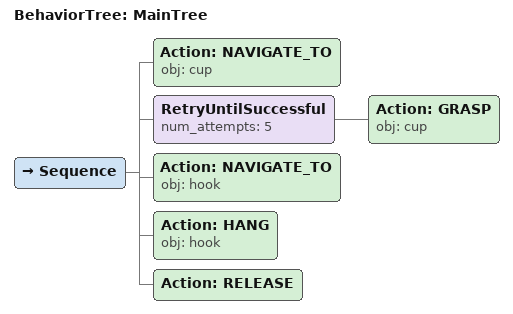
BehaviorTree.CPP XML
<root main_tree_to_execute="MainTree">
  <BehaviorTree ID="MainTree">
    <Sequence>
      <!-- Navigate to cup -->
      <Action ID="NAVIGATE_TO" obj="cup" />
      <!-- Retry GRASP cup up to 5 attempts -->
      <RetryUntilSuccessful num_attempts="5">
        <!-- Grasp cup -->
        <Action ID="GRASP" obj="cup" />
      </RetryUntilSuccessful>
      <!-- Navigate to hook -->
      <Action ID="NAVIGATE_TO" obj="hook" />
      <!-- Hang bag on hook -->
      <Action ID="HANG" obj="hook" />
      <!-- Release -->
      <Action ID="RELEASE" />
    </Sequence>
  </BehaviorTree>
</root>
